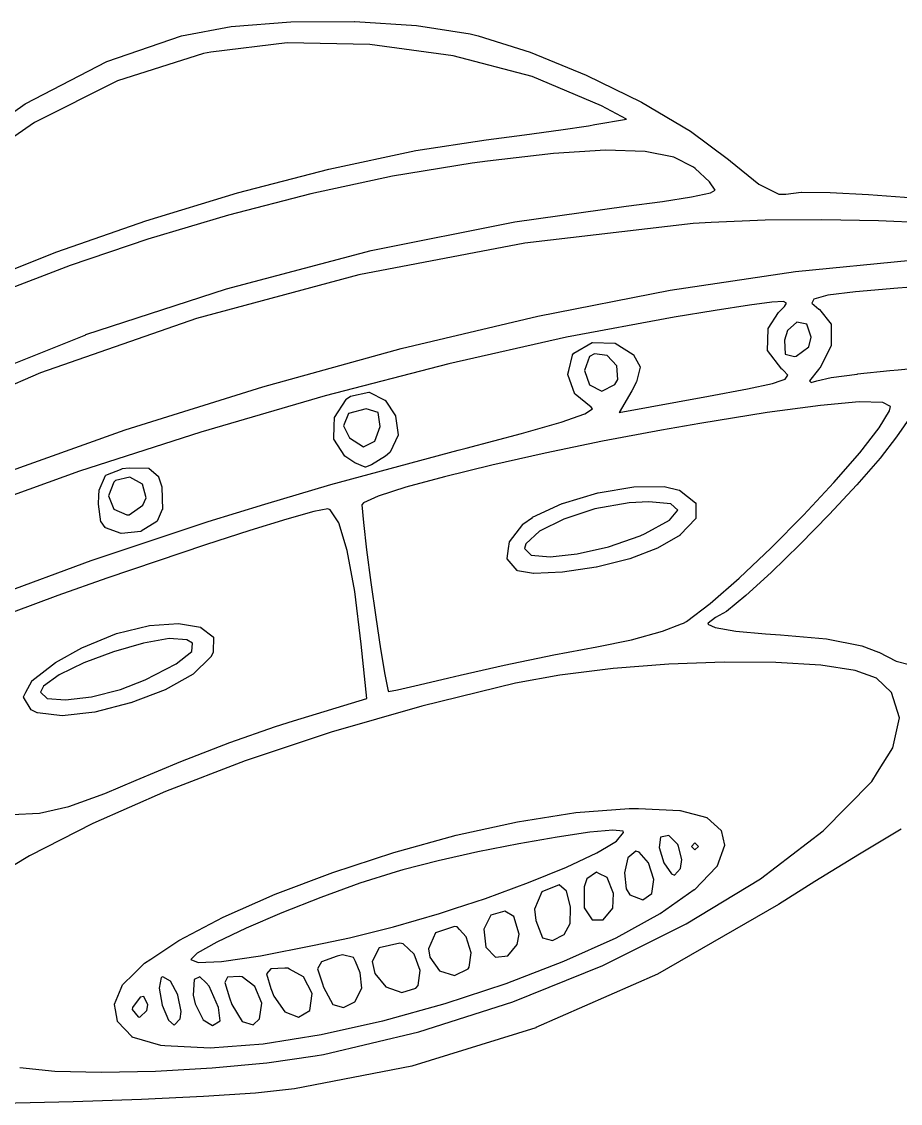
# Model space of a CAD drawing. Extents: x 112.9 to 160.3, y -137 to -94.4.
# Drawn here: x 119.75 to 128.67, y -117.36 to -106.39 of the extents above; entities that cross this region are included whole.
import ezdxf

# ---------------------------------------------------------------- set-up
doc = ezdxf.new("R2010")
doc.units = 0
doc.layers.add('BLACK', color=7, linetype='CONTINUOUS')

msp = doc.modelspace()

# ---------------------------------------------------------------- linework, layer by layer
at = {"layer": 'BLACK', "linetype": 'CONTINUOUS'}
for p, q in [((121.879, -106.44), (122.484, -106.392)), ((122.484, -106.392), (123.13, -106.389)), ((122.484, -106.392), (122.484, -106.393)), ((122.484, -106.393), (122.484, -106.392)), ((123.13, -106.389), (123.131, -106.389)), ((123.131, -106.389), (123.131, -106.389)), ((123.131, -106.389), (123.757, -106.429)), ((120.615, -106.793), (121.374, -106.532)), ((121.374, -106.532), (121.375, -106.532)), ((121.375, -106.532), (121.878, -106.44)), ((121.375, -106.532), (121.375, -106.532)), ((121.878, -106.44), (121.878, -106.44)), ((121.878, -106.44), (121.879, -106.44)), ((123.757, -106.429), (123.757, -106.429)), ((123.757, -106.429), (123.757, -106.429)), ((123.757, -106.429), (124.302, -106.514)), ((124.302, -106.514), (124.302, -106.514)), ((124.302, -106.514), (124.302, -106.514)), ((124.302, -106.514), (124.383, -106.533)), ((124.383, -106.533), (124.383, -106.533)), ((124.383, -106.533), (124.383, -106.533)), ((124.383, -106.533), (124.912, -106.698)), ((122.446, -106.605), (121.67, -106.697)), ((123.284, -106.621), (122.446, -106.605)), ((124.129, -106.737), (123.284, -106.621)), ((121.597, -106.713), (120.725, -106.988)), ((121.67, -106.697), (121.597, -106.713)), ((124.931, -106.946), (124.129, -106.737)), ((124.912, -106.698), (124.912, -106.698)), ((124.912, -106.698), (124.912, -106.698)), ((124.912, -106.698), (125.481, -106.931)), ((119.788, -107.222), (120.615, -106.793)), ((120.615, -106.793), (120.615, -106.793)), ((120.615, -106.793), (120.615, -106.793)), ((125.635, -107.242), (124.931, -106.946)), ((125.481, -106.931), (125.481, -106.931)), ((125.481, -106.931), (125.481, -106.931)), ((125.481, -106.931), (126.04, -107.206)), ((120.725, -106.988), (119.881, -107.411)), ((119.019, -107.77), (119.787, -107.222)), ((119.787, -107.222), (119.787, -107.222)), ((119.787, -107.222), (119.788, -107.222)), ((125.89, -107.377), (125.635, -107.242)), ((126.04, -107.206), (126.04, -107.207)), ((126.04, -107.207), (126.04, -107.207)), ((126.04, -107.207), (126.538, -107.5)), ((119.881, -107.411), (119.097, -107.959)), ((125.566, -107.434), (125.89, -107.377)), ((124.855, -107.537), (125.222, -107.487)), ((125.222, -107.487), (125.504, -107.445)), ((125.504, -107.445), (125.566, -107.434)), ((125.566, -107.434), (125.566, -107.434)), ((126.538, -107.5), (126.538, -107.5)), ((126.538, -107.5), (126.538, -107.5)), ((126.538, -107.5), (126.924, -107.786)), ((123.751, -107.697), (124.466, -107.587)), ((124.466, -107.587), (124.855, -107.537)), ((124.466, -107.587), (124.466, -107.587)), ((124.466, -107.587), (124.466, -107.587)), ((122.868, -107.884), (123.751, -107.697)), ((123.751, -107.697), (123.751, -107.697)), ((123.751, -107.697), (123.751, -107.697)), ((125.149, -107.725), (124.478, -107.803)), ((125.676, -107.693), (125.149, -107.725)), ((126.077, -107.705), (125.676, -107.693)), ((126.369, -107.763), (126.077, -107.705)), ((124.323, -107.824), (123.516, -107.958)), ((124.478, -107.803), (124.323, -107.824)), ((126.569, -107.866), (126.369, -107.763)), ((126.924, -107.786), (126.924, -107.787)), ((126.924, -107.787), (126.924, -107.787)), ((126.924, -107.787), (126.944, -107.804)), ((126.944, -107.804), (127.232, -108.036)), ((121.943, -108.125), (122.868, -107.884)), ((123.516, -107.958), (122.686, -108.136)), ((122.868, -107.884), (122.868, -107.884)), ((122.868, -107.884), (122.868, -107.884)), ((126.585, -107.878), (126.569, -107.866)), ((126.731, -108.014), (126.585, -107.878)), ((126.787, -108.1), (126.731, -108.014)), ((127.232, -108.036), (127.433, -108.139)), ((121.012, -108.409), (121.943, -108.125)), ((122.686, -108.136), (121.852, -108.351)), ((121.943, -108.125), (121.943, -108.125)), ((121.943, -108.125), (121.943, -108.125)), ((126.253, -108.215), (126.55, -108.167)), ((126.55, -108.167), (126.74, -108.125)), ((126.74, -108.125), (126.787, -108.1)), ((127.433, -108.139), (127.506, -108.138)), ((127.506, -108.138), (127.662, -108.119)), ((127.662, -108.119), (127.663, -108.119)), ((127.663, -108.119), (127.663, -108.119)), ((127.663, -108.119), (127.954, -108.121)), ((127.954, -108.121), (127.954, -108.122)), ((127.954, -108.122), (127.954, -108.121)), ((127.954, -108.121), (128.344, -108.141)), ((128.344, -108.141), (128.344, -108.141)), ((128.344, -108.141), (128.344, -108.141)), ((128.344, -108.141), (128.8, -108.176)), ((124.757, -108.419), (125.884, -108.261)), ((125.884, -108.261), (126.253, -108.215)), ((125.884, -108.261), (125.884, -108.261)), ((125.884, -108.261), (125.884, -108.261)), ((121.852, -108.351), (121.032, -108.595)), ((127.295, -108.402), (126.749, -108.425)), ((127.869, -108.398), (127.295, -108.402)), ((128.446, -108.409), (127.869, -108.398)), ((120.11, -108.724), (121.012, -108.409)), ((121.012, -108.409), (121.012, -108.409)), ((121.012, -108.409), (121.012, -108.409)), ((123.299, -108.712), (124.756, -108.419)), ((124.756, -108.419), (124.757, -108.419)), ((124.757, -108.419), (124.757, -108.419)), ((126.566, -108.437), (124.858, -108.635)), ((126.749, -108.425), (126.566, -108.437)), ((129.003, -108.434), (128.446, -108.409)), ((121.032, -108.595), (120.245, -108.861)), ((119.271, -109.058), (120.11, -108.724)), ((120.11, -108.724), (120.11, -108.724)), ((120.11, -108.724), (120.11, -108.724)), ((121.829, -109.099), (123.299, -108.712)), ((124.858, -108.635), (123.172, -108.958)), ((123.299, -108.712), (123.299, -108.712)), ((123.299, -108.712), (123.299, -108.712)), ((127.603, -108.923), (128.778, -108.81)), ((120.245, -108.861), (119.51, -109.142)), ((126.331, -109.114), (127.603, -108.923)), ((127.603, -108.923), (127.603, -108.923)), ((127.603, -108.923), (127.603, -108.923)), ((123.172, -108.958), (121.527, -109.399)), ((129.42, -109.033), (128.643, -109.092)), ((120.404, -109.564), (121.829, -109.099)), ((121.829, -109.099), (121.829, -109.099)), ((121.829, -109.099), (121.829, -109.099)), ((124.989, -109.377), (126.331, -109.114)), ((126.331, -109.114), (126.331, -109.114)), ((126.331, -109.114), (126.331, -109.114)), ((127.932, -109.164), (127.79, -109.203)), ((128.211, -109.129), (127.932, -109.164)), ((128.643, -109.092), (128.211, -109.129)), ((127.138, -109.264), (126.787, -109.319)), ((127.362, -109.234), (127.138, -109.264)), ((127.481, -109.228), (127.362, -109.234)), ((127.432, -109.34), (127.493, -109.278)), ((127.512, -109.243), (127.481, -109.228)), ((127.493, -109.278), (127.512, -109.243)), ((127.79, -109.203), (127.768, -109.246)), ((127.768, -109.246), (127.841, -109.304)), ((123.604, -109.706), (124.989, -109.377)), ((124.989, -109.377), (124.989, -109.377)), ((124.989, -109.377), (124.989, -109.377)), ((126.372, -109.386), (125.28, -109.59)), ((126.787, -109.319), (126.372, -109.386)), ((126.787, -109.319), (126.787, -109.319)), ((127.326, -109.5), (127.432, -109.34)), ((127.432, -109.34), (127.432, -109.34)), ((127.432, -109.34), (127.432, -109.34)), ((127.841, -109.304), (127.845, -109.306)), ((127.845, -109.306), (127.845, -109.307)), ((127.845, -109.307), (127.846, -109.308)), ((127.846, -109.308), (127.964, -109.458)), ((121.527, -109.399), (119.942, -109.952)), ((127.326, -109.501), (127.326, -109.5)), ((127.618, -109.436), (127.522, -109.523)), ((127.717, -109.456), (127.618, -109.436)), ((127.763, -109.59), (127.717, -109.456)), ((127.964, -109.458), (127.964, -109.459)), ((127.964, -109.459), (127.965, -109.461)), ((127.965, -109.461), (127.965, -109.676)), ((119.083, -110.092), (120.404, -109.565)), ((120.404, -109.565), (120.404, -109.564)), ((120.404, -109.565), (120.404, -109.565)), ((125.28, -109.59), (124.085, -109.861)), ((127.323, -109.62), (127.326, -109.502)), ((127.326, -109.502), (127.326, -109.501)), ((127.522, -109.523), (127.491, -109.62)), ((127.738, -109.687), (127.763, -109.59)), ((122.2, -110.092), (123.604, -109.706)), ((123.604, -109.706), (123.604, -109.706)), ((123.604, -109.706), (123.604, -109.706)), ((125.356, -109.752), (125.541, -109.645)), ((125.541, -109.645), (125.542, -109.645)), ((125.542, -109.645), (125.544, -109.644)), ((125.544, -109.644), (125.771, -109.65)), ((125.771, -109.65), (125.772, -109.65)), ((125.772, -109.65), (125.773, -109.651)), ((125.773, -109.651), (125.958, -109.765)), ((127.32, -109.723), (127.323, -109.62)), ((127.323, -109.62), (127.323, -109.62)), ((127.491, -109.62), (127.498, -109.762)), ((127.611, -109.783), (127.738, -109.687)), ((127.965, -109.679), (127.849, -109.903)), ((127.965, -109.676), (127.965, -109.677)), ((127.965, -109.677), (127.965, -109.679)), ((125.303, -109.928), (125.341, -109.772)), ((125.341, -109.772), (125.342, -109.771)), ((125.342, -109.77), (125.355, -109.753)), ((125.342, -109.771), (125.342, -109.77)), ((125.355, -109.753), (125.356, -109.753)), ((125.356, -109.753), (125.356, -109.752)), ((125.514, -109.787), (125.462, -109.929)), ((125.563, -109.757), (125.514, -109.787)), ((125.692, -109.775), (125.563, -109.757)), ((125.792, -109.879), (125.692, -109.775)), ((125.958, -109.765), (125.959, -109.766)), ((125.959, -109.766), (125.96, -109.767)), ((125.96, -109.767), (126.026, -109.891)), ((127.32, -109.725), (127.32, -109.723)), ((127.321, -109.726), (127.32, -109.725)), ((127.466, -109.913), (127.321, -109.726)), ((127.498, -109.762), (127.595, -109.786)), ((127.595, -109.786), (127.611, -109.783)), ((124.085, -109.861), (122.833, -110.186)), ((125.295, -109.964), (125.303, -109.928)), ((125.462, -109.929), (125.514, -110.072)), ((125.802, -110.019), (125.792, -109.879)), ((126.026, -109.895), (125.992, -110.041)), ((126.026, -109.891), (126.026, -109.893)), ((126.026, -109.893), (126.026, -109.895)), ((127.467, -109.914), (127.466, -109.913)), ((127.483, -109.926), (127.467, -109.914)), ((127.467, -109.914), (127.467, -109.914)), ((127.526, -109.974), (127.483, -109.926)), ((127.836, -109.919), (127.745, -110.033)), ((127.848, -109.904), (127.836, -109.919)), ((127.849, -109.904), (127.848, -109.904)), ((127.849, -109.903), (127.849, -109.904)), ((128.231, -109.963), (128.561, -109.928)), ((128.561, -109.928), (128.644, -109.921)), ((128.561, -109.928), (128.561, -109.928)), ((128.561, -109.928), (128.561, -109.928)), ((128.644, -109.921), (128.98, -109.889)), ((119.942, -109.952), (118.436, -110.608)), ((125.295, -109.966), (125.295, -109.964)), ((125.295, -109.967), (125.295, -109.966)), ((125.366, -110.166), (125.295, -109.967)), ((125.771, -110.069), (125.802, -110.019)), ((125.991, -110.042), (125.942, -110.135)), ((125.992, -110.041), (125.991, -110.042)), ((125.991, -110.042), (125.991, -110.042)), ((127.37, -110.059), (127.457, -110.028)), ((127.457, -110.028), (127.499, -110.014)), ((127.457, -110.028), (127.457, -110.028)), ((127.499, -110.014), (127.526, -109.974)), ((127.745, -110.033), (127.762, -110.049)), ((127.762, -110.049), (127.82, -110.031)), ((127.82, -110.031), (127.966, -110)), ((127.82, -110.031), (127.82, -110.031)), ((127.82, -110.031), (127.82, -110.031)), ((127.966, -110), (127.966, -110)), ((127.966, -110), (127.967, -110)), ((127.967, -110), (128.23, -109.964)), ((128.23, -109.964), (128.231, -109.964)), ((128.231, -109.964), (128.231, -109.963)), ((120.804, -110.531), (122.2, -110.092)), ((122.2, -110.092), (122.2, -110.092)), ((122.2, -110.092), (122.2, -110.092)), ((123.089, -110.188), (123.274, -110.146)), ((123.274, -110.146), (123.276, -110.147)), ((123.276, -110.147), (123.278, -110.147)), ((123.278, -110.147), (123.437, -110.229)), ((125.514, -110.072), (125.64, -110.136)), ((125.64, -110.136), (125.771, -110.069)), ((125.942, -110.135), (125.816, -110.354)), ((125.942, -110.135), (125.942, -110.135)), ((125.942, -110.135), (125.942, -110.135)), ((126.721, -110.189), (127.118, -110.115)), ((127.118, -110.115), (127.37, -110.059)), ((128.956, -110.126), (128.629, -110.601)), ((122.833, -110.186), (121.569, -110.554)), ((122.928, -110.405), (123.045, -110.22)), ((123.045, -110.22), (123.046, -110.22)), ((123.046, -110.219), (123.088, -110.189)), ((123.046, -110.22), (123.046, -110.219)), ((123.088, -110.189), (123.089, -110.188)), ((123.089, -110.188), (123.089, -110.188)), ((123.437, -110.229), (123.438, -110.23)), ((123.438, -110.23), (123.439, -110.23)), ((123.439, -110.23), (123.545, -110.389)), ((125.367, -110.168), (125.366, -110.166)), ((125.367, -110.169), (125.367, -110.168)), ((125.531, -110.301), (125.367, -110.169)), ((125.816, -110.354), (126.721, -110.189)), ((128.251, -110.247), (127.858, -110.281)), ((128.49, -110.252), (128.251, -110.247)), ((128.567, -110.294), (128.49, -110.252)), ((123.07, -110.365), (123.019, -110.488)), ((123.249, -110.316), (123.07, -110.365)), ((123.369, -110.352), (123.249, -110.316)), ((123.388, -110.494), (123.369, -110.352)), ((125.225, -110.453), (125.465, -110.368)), ((125.465, -110.368), (125.545, -110.316)), ((125.545, -110.316), (125.531, -110.301)), ((127.317, -110.353), (126.634, -110.464)), ((127.858, -110.281), (127.317, -110.353)), ((128.452, -110.509), (128.557, -110.335)), ((128.557, -110.335), (128.567, -110.294)), ((122.92, -110.622), (122.924, -110.488)), ((122.924, -110.488), (122.927, -110.408)), ((122.927, -110.407), (122.928, -110.405)), ((122.927, -110.408), (122.927, -110.407)), ((123.019, -110.488), (123.079, -110.61)), ((123.545, -110.389), (123.545, -110.39)), ((123.545, -110.39), (123.546, -110.391)), ((123.546, -110.391), (123.572, -110.58)), ((124.825, -110.568), (125.225, -110.453)), ((126.634, -110.464), (126.245, -110.533)), ((119.442, -111.014), (120.804, -110.531)), ((121.569, -110.554), (120.34, -110.949)), ((120.804, -110.531), (120.804, -110.531)), ((120.804, -110.531), (120.804, -110.531)), ((123.335, -110.644), (123.388, -110.494)), ((123.571, -110.583), (123.49, -110.757)), ((123.572, -110.58), (123.571, -110.582)), ((123.571, -110.582), (123.571, -110.583)), ((124.263, -110.714), (124.825, -110.568)), ((126.245, -110.533), (125.645, -110.646)), ((128.255, -110.761), (128.452, -110.509)), ((122.92, -110.623), (122.92, -110.622)), ((122.921, -110.625), (122.92, -110.623)), ((123.031, -110.795), (122.921, -110.625)), ((123.079, -110.61), (123.22, -110.703)), ((123.22, -110.703), (123.335, -110.644)), ((125.645, -110.646), (125.063, -110.767)), ((128.629, -110.601), (128.462, -110.816)), ((128.629, -110.601), (128.629, -110.601)), ((128.629, -110.601), (128.629, -110.601)), ((122.89, -111.083), (124.182, -110.735)), ((123.032, -110.796), (123.031, -110.795)), ((123.032, -110.797), (123.032, -110.796)), ((123.133, -110.863), (123.032, -110.797)), ((123.445, -110.797), (123.303, -110.886)), ((123.489, -110.758), (123.445, -110.797)), ((123.445, -110.797), (123.445, -110.797)), ((123.445, -110.797), (123.445, -110.797)), ((123.49, -110.757), (123.489, -110.758)), ((123.49, -110.757), (123.49, -110.757)), ((124.182, -110.735), (124.263, -110.714)), ((124.182, -110.735), (124.182, -110.735)), ((124.182, -110.735), (124.182, -110.735)), ((125.063, -110.767), (124.521, -110.889)), ((127.991, -111.065), (128.255, -110.761)), ((128.462, -110.816), (128.225, -111.087)), ((128.462, -110.816), (128.462, -110.816)), ((128.462, -110.816), (128.462, -110.816)), ((120.605, -110.99), (120.772, -110.924)), ((120.772, -110.924), (120.773, -110.923)), ((120.772, -110.924), (120.772, -110.924)), ((120.773, -110.923), (120.843, -110.914)), ((120.843, -110.914), (120.844, -110.914)), ((120.844, -110.914), (120.844, -110.914)), ((120.844, -110.914), (121.041, -110.917)), ((121.041, -110.917), (121.042, -110.918)), ((121.042, -110.918), (121.044, -110.918)), ((121.044, -110.918), (121.14, -111.003)), ((123.134, -110.863), (123.133, -110.863)), ((123.237, -110.908), (123.134, -110.863)), ((123.134, -110.863), (123.134, -110.863)), ((123.239, -110.908), (123.237, -110.908)), ((123.24, -110.908), (123.239, -110.908)), ((123.302, -110.886), (123.24, -110.908)), ((123.303, -110.886), (123.302, -110.886)), ((123.302, -110.886), (123.302, -110.886)), ((124.521, -110.889), (124.043, -111.006)), ((120.34, -110.949), (119.191, -111.361)), ((120.539, -111.14), (120.603, -110.993)), ((120.603, -110.993), (120.604, -110.991)), ((120.603, -110.993), (120.603, -110.993)), ((120.604, -110.991), (120.605, -110.99)), ((120.605, -110.99), (120.605, -110.99)), ((120.851, -111.01), (120.706, -111.042)), ((120.978, -111.08), (120.851, -111.01)), ((121.14, -111.003), (121.14, -111.004)), ((121.14, -111.004), (121.141, -111.005)), ((121.141, -111.005), (121.176, -111.109)), ((124.043, -111.006), (123.651, -111.112)), ((120.536, -111.2), (120.539, -111.142)), ((120.539, -111.141), (120.539, -111.14)), ((120.539, -111.142), (120.539, -111.141)), ((120.686, -111.059), (120.633, -111.2)), ((120.706, -111.042), (120.686, -111.059)), ((121.016, -111.219), (120.978, -111.08)), ((121.176, -111.109), (121.176, -111.11)), ((121.176, -111.11), (121.176, -111.111)), ((121.176, -111.111), (121.18, -111.336)), ((122.219, -111.285), (122.89, -111.083)), ((122.89, -111.083), (122.89, -111.083)), ((122.89, -111.083), (122.89, -111.083)), ((123.651, -111.112), (123.369, -111.202)), ((125.6, -111.169), (125.963, -111.109)), ((125.963, -111.109), (126.271, -111.105)), ((125.963, -111.109), (125.963, -111.109)), ((125.963, -111.109), (125.963, -111.109)), ((126.271, -111.105), (126.272, -111.105)), ((126.271, -111.105), (126.271, -111.105)), ((126.272, -111.105), (126.424, -111.141)), ((126.424, -111.141), (126.425, -111.142)), ((126.425, -111.142), (126.426, -111.142)), ((126.426, -111.142), (126.59, -111.269)), ((127.683, -111.396), (127.991, -111.065)), ((128.225, -111.087), (127.945, -111.388)), ((128.225, -111.087), (128.225, -111.087)), ((128.225, -111.087), (128.225, -111.087)), ((120.531, -111.281), (120.536, -111.2)), ((120.633, -111.2), (120.688, -111.335)), ((120.983, -111.295), (121.016, -111.219)), ((123.369, -111.202), (123.221, -111.27)), ((125.238, -111.275), (125.599, -111.17)), ((125.599, -111.17), (125.6, -111.17)), ((125.6, -111.17), (125.6, -111.169)), ((120.532, -111.282), (120.531, -111.281)), ((120.557, -111.461), (120.531, -111.282)), ((120.531, -111.282), (120.532, -111.282)), ((120.688, -111.335), (120.819, -111.393)), ((120.844, -111.391), (120.983, -111.295)), ((121.179, -111.338), (121.126, -111.457)), ((121.18, -111.336), (121.179, -111.337)), ((121.179, -111.337), (121.179, -111.338)), ((121.646, -111.458), (122.219, -111.285)), ((122.717, -111.359), (122.443, -111.435)), ((122.858, -111.332), (122.717, -111.359)), ((122.884, -111.34), (122.858, -111.332)), ((122.97, -111.471), (122.884, -111.34)), ((123.221, -111.27), (123.204, -111.291)), ((123.204, -111.291), (123.219, -111.47)), ((124.935, -111.416), (125.237, -111.275)), ((125.237, -111.275), (125.238, -111.275)), ((125.238, -111.275), (125.238, -111.275)), ((125.569, -111.332), (125.252, -111.434)), ((125.915, -111.27), (125.569, -111.332)), ((126.115, -111.258), (125.915, -111.27)), ((126.34, -111.279), (126.115, -111.258)), ((126.326, -111.447), (126.408, -111.344)), ((126.408, -111.344), (126.34, -111.279)), ((126.59, -111.269), (126.59, -111.27)), ((126.59, -111.27), (126.59, -111.27)), ((126.59, -111.27), (126.591, -111.271)), ((126.591, -111.271), (126.592, -111.273)), ((126.592, -111.273), (126.592, -111.273)), ((126.592, -111.273), (126.592, -111.273)), ((126.592, -111.273), (126.593, -111.425)), ((120.458, -111.855), (121.645, -111.458)), ((120.558, -111.462), (120.557, -111.461)), ((120.558, -111.463), (120.558, -111.462)), ((120.601, -111.52), (120.558, -111.463)), ((120.819, -111.393), (120.844, -111.391)), ((121.124, -111.459), (120.965, -111.558)), ((121.125, -111.458), (121.124, -111.459)), ((121.126, -111.457), (121.125, -111.458)), ((121.645, -111.458), (121.645, -111.458)), ((121.645, -111.458), (121.646, -111.458)), ((122.443, -111.435), (122.068, -111.55)), ((123.054, -111.753), (122.97, -111.471)), ((123.219, -111.47), (123.251, -111.747)), ((124.838, -111.487), (124.934, -111.417)), ((124.934, -111.417), (124.935, -111.416)), ((124.935, -111.416), (124.935, -111.416)), ((125.252, -111.434), (125.005, -111.557)), ((126.079, -111.582), (126.326, -111.447)), ((126.591, -111.429), (126.433, -111.596)), ((126.592, -111.427), (126.591, -111.429)), ((126.593, -111.425), (126.592, -111.427)), ((127.355, -111.727), (127.683, -111.396)), ((127.945, -111.388), (127.646, -111.693)), ((127.945, -111.388), (127.945, -111.388)), ((127.945, -111.388), (127.945, -111.388)), ((120.602, -111.521), (120.601, -111.52)), ((120.603, -111.522), (120.602, -111.521)), ((120.763, -111.58), (120.603, -111.522)), ((120.765, -111.579), (120.763, -111.58)), ((120.766, -111.58), (120.765, -111.579)), ((120.963, -111.559), (120.766, -111.58)), ((120.964, -111.558), (120.963, -111.559)), ((120.965, -111.558), (120.964, -111.558)), ((122.068, -111.55), (121.619, -111.695)), ((124.703, -111.664), (124.837, -111.488)), ((124.837, -111.488), (124.838, -111.487)), ((124.837, -111.488), (124.837, -111.488)), ((125.005, -111.557), (124.868, -111.684)), ((126.027, -111.604), (126.079, -111.582)), ((124.692, -111.734), (124.702, -111.666)), ((124.702, -111.665), (124.703, -111.664)), ((124.702, -111.666), (124.702, -111.665)), ((124.868, -111.684), (124.853, -111.734)), ((125.706, -111.715), (126.027, -111.604)), ((126.432, -111.597), (126.205, -111.731)), ((126.433, -111.596), (126.432, -111.596)), ((126.432, -111.596), (126.432, -111.597)), ((127.646, -111.693), (127.356, -111.975)), ((127.646, -111.693), (127.646, -111.693)), ((127.646, -111.693), (127.646, -111.693)), ((121.619, -111.695), (121.126, -111.86)), ((123.132, -112.168), (123.054, -111.753)), ((123.251, -111.747), (123.295, -112.079)), ((124.678, -111.835), (124.692, -111.734)), ((124.853, -111.734), (124.923, -111.8)), ((124.923, -111.8), (125.114, -111.818)), ((125.114, -111.818), (125.389, -111.788)), ((125.389, -111.788), (125.706, -111.715)), ((126.204, -111.731), (125.924, -111.837)), ((126.205, -111.731), (126.204, -111.731)), ((126.204, -111.731), (126.204, -111.731)), ((127.033, -112.034), (127.355, -111.727)), ((119.337, -112.269), (120.458, -111.855)), ((120.458, -111.855), (120.458, -111.855)), ((120.458, -111.855), (120.458, -111.855)), ((121.126, -111.86), (120.617, -112.035)), ((124.678, -111.836), (124.678, -111.835)), ((124.678, -111.835), (124.678, -111.835)), ((124.679, -111.837), (124.678, -111.836)), ((124.679, -111.839), (124.679, -111.837)), ((124.78, -111.956), (124.679, -111.839)), ((124.679, -111.839), (124.679, -111.839)), ((124.679, -111.839), (124.679, -111.839)), ((125.923, -111.838), (125.583, -111.921)), ((125.924, -111.837), (125.923, -111.837)), ((125.923, -111.837), (125.923, -111.838)), ((124.782, -111.957), (124.78, -111.956)), ((124.783, -111.958), (124.782, -111.957)), ((124.947, -111.987), (124.783, -111.958)), ((124.948, -111.986), (124.947, -111.987)), ((124.949, -111.987), (124.948, -111.986)), ((125.239, -111.974), (124.949, -111.987)), ((125.582, -111.922), (125.239, -111.974)), ((125.239, -111.974), (125.239, -111.974)), ((125.239, -111.974), (125.239, -111.974)), ((125.583, -111.921), (125.582, -111.922)), ((125.583, -111.921), (125.583, -111.921)), ((127.355, -111.975), (127.099, -112.21)), ((127.356, -111.975), (127.355, -111.975)), ((127.355, -111.975), (127.355, -111.975)), ((120.617, -112.035), (120.121, -112.211)), ((123.295, -112.079), (123.344, -112.428)), ((126.738, -112.291), (127.033, -112.034)), ((120.121, -112.211), (119.667, -112.378)), ((123.198, -112.703), (123.132, -112.168)), ((127.099, -112.21), (126.903, -112.371)), ((127.099, -112.21), (127.099, -112.21)), ((127.099, -112.21), (127.099, -112.21)), ((126.497, -112.472), (126.738, -112.291)), ((123.344, -112.428), (123.393, -112.752)), ((126.791, -112.432), (126.716, -112.49)), ((126.792, -112.432), (126.791, -112.432)), ((126.902, -112.371), (126.792, -112.432)), ((126.903, -112.371), (126.902, -112.371)), ((126.902, -112.371), (126.902, -112.371)), ((120.714, -112.596), (121.049, -112.514)), ((121.049, -112.514), (121.05, -112.514)), ((121.05, -112.514), (121.343, -112.494)), ((121.05, -112.514), (121.05, -112.514)), ((121.343, -112.494), (121.344, -112.494)), ((121.344, -112.494), (121.345, -112.494)), ((121.345, -112.494), (121.568, -112.532)), ((121.568, -112.532), (121.569, -112.532)), ((121.569, -112.532), (121.57, -112.533)), ((121.57, -112.533), (121.695, -112.628)), ((125.941, -112.658), (126.253, -112.572)), ((126.253, -112.572), (126.448, -112.497)), ((126.448, -112.497), (126.467, -112.489)), ((126.448, -112.497), (126.448, -112.497)), ((126.467, -112.489), (126.497, -112.472)), ((126.716, -112.49), (126.715, -112.499)), ((126.715, -112.499), (126.79, -112.534)), ((126.79, -112.534), (126.998, -112.57)), ((126.998, -112.57), (127.3, -112.599)), ((120.362, -112.74), (120.713, -112.596)), ((120.713, -112.596), (120.713, -112.596)), ((120.713, -112.596), (120.714, -112.596)), ((121.25, -112.647), (120.987, -112.693)), ((121.427, -112.659), (121.25, -112.647)), ((121.485, -112.694), (121.427, -112.659)), ((121.695, -112.628), (121.695, -112.628)), ((121.695, -112.628), (121.695, -112.628)), ((121.695, -112.628), (121.696, -112.63)), ((121.696, -112.63), (121.697, -112.631)), ((121.697, -112.631), (121.696, -112.632)), ((121.696, -112.632), (121.697, -112.632)), ((121.697, -112.632), (121.696, -112.782)), ((125.587, -112.732), (125.941, -112.658)), ((127.3, -112.599), (127.451, -112.608)), ((127.451, -112.608), (127.451, -112.608)), ((127.451, -112.608), (127.451, -112.608)), ((127.451, -112.608), (127.919, -112.649)), ((127.919, -112.649), (127.919, -112.65)), ((127.919, -112.65), (127.919, -112.65)), ((127.919, -112.65), (128.275, -112.719)), ((120.097, -112.888), (120.362, -112.74)), ((120.362, -112.74), (120.362, -112.74)), ((120.362, -112.74), (120.362, -112.74)), ((120.684, -112.78), (120.383, -112.893)), ((120.987, -112.693), (120.684, -112.78)), ((121.321, -112.902), (121.479, -112.779)), ((121.479, -112.779), (121.485, -112.694)), ((121.695, -112.785), (121.67, -112.834)), ((121.696, -112.782), (121.695, -112.783)), ((121.695, -112.783), (121.695, -112.785)), ((123.255, -113.254), (123.198, -112.703)), ((123.393, -112.752), (123.436, -113.01)), ((125.152, -112.813), (125.587, -112.732)), ((128.275, -112.719), (128.276, -112.719)), ((128.276, -112.719), (128.276, -112.719)), ((128.276, -112.719), (128.447, -112.785)), ((128.447, -112.785), (128.448, -112.785)), ((128.448, -112.785), (128.448, -112.785)), ((128.448, -112.785), (128.624, -112.876)), ((119.855, -113.076), (120.097, -112.888)), ((120.097, -112.888), (120.097, -112.888)), ((120.097, -112.888), (120.097, -112.888)), ((120.383, -112.893), (120.132, -113.015)), ((121.669, -112.835), (121.494, -113.007)), ((121.67, -112.834), (121.669, -112.835)), ((121.669, -112.835), (121.669, -112.835)), ((124.648, -112.917), (125.152, -112.813)), ((125.152, -112.813), (125.152, -112.813)), ((125.152, -112.813), (125.152, -112.813)), ((126.881, -112.886), (126.319, -112.906)), ((127.405, -112.89), (126.881, -112.886)), ((127.859, -112.918), (127.405, -112.89)), ((128.624, -112.876), (128.757, -112.911)), ((121.004, -113.066), (121.321, -112.902)), ((121.493, -113.007), (121.208, -113.166)), ((121.494, -113.007), (121.493, -113.007)), ((121.494, -113.007), (121.494, -113.007)), ((123.436, -113.01), (123.467, -113.163)), ((124.2, -113.018), (124.648, -112.917)), ((124.648, -112.917), (124.648, -112.917)), ((124.648, -112.917), (124.648, -112.917)), ((125.752, -112.95), (125.212, -113.017)), ((126.319, -112.906), (125.752, -112.95)), ((128.21, -112.97), (127.859, -112.918)), ((128.425, -113.047), (128.21, -112.97)), ((119.795, -113.189), (119.854, -113.077)), ((119.854, -113.077), (119.855, -113.076)), ((119.854, -113.077), (119.854, -113.077)), ((120.132, -113.015), (119.973, -113.13)), ((120.755, -113.162), (121.004, -113.066)), ((123.566, -113.166), (123.785, -113.117)), ((123.785, -113.117), (124.085, -113.046)), ((124.764, -113.099), (123.812, -113.331)), ((124.085, -113.046), (124.2, -113.018)), ((124.2, -113.018), (124.2, -113.019)), ((124.2, -113.019), (124.2, -113.018)), ((125.212, -113.017), (124.764, -113.099)), ((128.579, -113.195), (128.425, -113.047)), ((119.77, -113.236), (119.795, -113.189)), ((119.795, -113.189), (119.795, -113.189)), ((119.973, -113.13), (119.943, -113.19)), ((119.943, -113.19), (120.011, -113.253)), ((120.461, -113.236), (120.755, -113.162)), ((121.207, -113.167), (120.859, -113.299)), ((121.208, -113.166), (121.207, -113.166)), ((121.207, -113.166), (121.207, -113.167)), ((123.467, -113.163), (123.475, -113.184)), ((123.475, -113.184), (123.566, -113.166)), ((128.659, -113.451), (128.579, -113.195)), ((119.769, -113.238), (119.77, -113.237)), ((119.77, -113.239), (119.769, -113.238)), ((119.769, -113.24), (119.77, -113.239)), ((119.77, -113.241), (119.769, -113.24)), ((119.77, -113.237), (119.77, -113.236)), ((119.848, -113.368), (119.77, -113.241)), ((119.77, -113.241), (119.77, -113.241)), ((120.011, -113.253), (120.198, -113.268)), ((120.198, -113.268), (120.461, -113.236)), ((120.858, -113.3), (120.495, -113.392)), ((120.859, -113.299), (120.858, -113.299)), ((120.858, -113.299), (120.858, -113.3)), ((122.509, -113.481), (123.255, -113.254)), ((123.812, -113.331), (122.893, -113.596)), ((119.849, -113.369), (119.848, -113.368)), ((119.85, -113.37), (119.849, -113.369)), ((119.91, -113.399), (119.85, -113.37)), ((119.911, -113.399), (119.91, -113.399)), ((119.912, -113.4), (119.911, -113.399)), ((120.162, -113.43), (119.912, -113.4)), ((120.163, -113.43), (120.162, -113.43)), ((120.494, -113.392), (120.163, -113.43)), ((120.163, -113.43), (120.163, -113.43)), ((120.495, -113.392), (120.494, -113.392)), ((120.494, -113.392), (120.494, -113.392)), ((121.865, -113.702), (122.329, -113.539)), ((122.329, -113.539), (122.509, -113.481)), ((122.329, -113.539), (122.329, -113.539)), ((122.329, -113.539), (122.329, -113.539)), ((122.509, -113.481), (122.509, -113.481)), ((122.509, -113.481), (122.509, -113.481)), ((128.592, -113.756), (128.659, -113.451)), ((122.893, -113.596), (122.021, -113.887)), ((121.366, -113.893), (121.865, -113.702)), ((121.865, -113.702), (121.865, -113.702)), ((121.865, -113.702), (121.865, -113.702)), ((128.437, -114.002), (128.592, -113.756)), ((122.021, -113.887), (121.211, -114.198)), ((120.913, -114.082), (121.366, -113.893)), ((121.366, -113.893), (121.366, -113.893)), ((121.366, -113.893), (121.366, -113.893)), ((120.596, -114.217), (120.913, -114.082)), ((120.913, -114.082), (120.913, -114.082)), ((120.913, -114.082), (120.913, -114.082)), ((127.883, -114.597), (128.375, -114.099)), ((128.375, -114.099), (128.378, -114.096)), ((128.378, -114.096), (128.437, -114.002)), ((120.231, -114.35), (120.596, -114.217)), ((121.211, -114.198), (120.476, -114.521)), ((119.654, -114.431), (119.934, -114.418)), ((119.934, -114.418), (120.231, -114.35)), ((124.783, -114.505), (125.376, -114.412)), ((125.376, -114.412), (125.916, -114.371)), ((125.376, -114.412), (125.376, -114.412)), ((125.376, -114.412), (125.376, -114.412)), ((125.916, -114.371), (126.011, -114.37)), ((125.916, -114.371), (125.916, -114.371)), ((125.916, -114.371), (125.916, -114.371)), ((126.011, -114.37), (126.012, -114.37)), ((126.012, -114.37), (126.012, -114.37)), ((126.012, -114.37), (126.431, -114.392)), ((126.431, -114.392), (126.431, -114.392)), ((126.431, -114.392), (126.432, -114.392)), ((126.432, -114.392), (126.704, -114.463)), ((120.476, -114.521), (119.831, -114.85)), ((124.16, -114.642), (124.783, -114.505)), ((124.783, -114.505), (124.783, -114.505)), ((124.783, -114.505), (124.783, -114.505)), ((126.704, -114.463), (126.705, -114.464)), ((126.705, -114.464), (126.706, -114.464)), ((126.706, -114.464), (126.85, -114.592)), ((123.527, -114.816), (124.16, -114.642)), ((124.16, -114.642), (124.16, -114.642)), ((124.16, -114.642), (124.16, -114.642)), ((125.516, -114.611), (125.185, -114.66)), ((125.751, -114.589), (125.516, -114.611)), ((125.854, -114.6), (125.751, -114.589)), ((125.789, -114.701), (125.86, -114.615)), ((125.86, -114.615), (125.854, -114.6)), ((126.317, -114.645), (126.235, -114.66)), ((126.409, -114.734), (126.317, -114.645)), ((126.85, -114.592), (126.85, -114.593)), ((126.85, -114.593), (126.851, -114.595)), ((126.851, -114.595), (126.884, -114.743)), ((127.247, -115.082), (127.883, -114.597)), ((128.676, -114.58), (128.252, -114.834)), ((124.795, -114.728), (124.381, -114.811)), ((125.185, -114.66), (124.795, -114.728)), ((125.587, -114.821), (125.685, -114.763)), ((125.685, -114.763), (125.789, -114.701)), ((126.235, -114.66), (126.22, -114.767)), ((126.22, -114.767), (126.268, -114.922)), ((126.415, -114.757), (126.409, -114.734)), ((126.451, -114.888), (126.415, -114.757)), ((126.583, -114.72), (126.548, -114.756)), ((126.548, -114.756), (126.583, -114.791)), ((126.618, -114.756), (126.583, -114.72)), ((126.583, -114.791), (126.618, -114.756)), ((126.884, -114.746), (126.804, -114.961)), ((126.884, -114.743), (126.884, -114.744)), ((126.884, -114.744), (126.884, -114.746)), ((119.831, -114.85), (119.289, -115.177)), ((122.908, -115.018), (123.527, -114.816)), ((123.527, -114.816), (123.527, -114.816)), ((123.527, -114.816), (123.527, -114.816)), ((124.381, -114.811), (123.978, -114.9)), ((125.28, -114.965), (125.587, -114.821)), ((125.903, -114.87), (125.867, -115.024)), ((125.982, -114.803), (125.903, -114.87)), ((126.016, -114.812), (125.982, -114.803)), ((126.111, -114.921), (126.016, -114.812)), ((128.252, -114.834), (127.801, -115.112)), ((123.978, -114.9), (123.62, -114.992)), ((124.896, -115.122), (125.28, -114.965)), ((126.165, -115.089), (126.111, -114.921)), ((126.268, -114.922), (126.346, -115.034)), ((126.376, -115.046), (126.437, -114.979)), ((126.437, -114.979), (126.451, -114.888)), ((126.803, -114.962), (126.578, -115.195)), ((126.804, -114.961), (126.803, -114.961)), ((126.803, -114.961), (126.803, -114.962)), ((122.324, -115.239), (122.908, -115.018)), ((122.908, -115.018), (122.908, -115.018)), ((122.908, -115.018), (122.908, -115.018)), ((123.551, -115.012), (123.184, -115.129)), ((123.62, -114.992), (123.551, -115.012)), ((125.488, -115.083), (125.46, -115.164)), ((125.585, -115.017), (125.488, -115.083)), ((125.608, -115.028), (125.585, -115.017)), ((125.692, -115.069), (125.608, -115.028)), ((125.757, -115.233), (125.692, -115.069)), ((125.867, -115.024), (125.887, -115.185)), ((126.146, -115.233), (126.165, -115.089)), ((126.346, -115.034), (126.376, -115.046)), ((126.493, -115.541), (127.247, -115.082)), ((123.184, -115.129), (122.787, -115.272)), ((124.458, -115.282), (124.896, -115.122)), ((125.205, -115.144), (125.029, -115.214)), ((125.28, -115.209), (125.205, -115.144)), ((125.46, -115.164), (125.46, -115.379)), ((125.887, -115.185), (125.923, -115.245)), ((126.577, -115.196), (126.229, -115.439)), ((126.578, -115.195), (126.577, -115.195)), ((126.577, -115.195), (126.577, -115.196)), ((127.801, -115.112), (127.432, -115.344)), ((121.796, -115.472), (122.324, -115.239)), ((122.324, -115.239), (122.324, -115.239)), ((122.324, -115.239), (122.324, -115.239)), ((122.787, -115.272), (122.392, -115.428)), ((124.144, -115.385), (124.458, -115.282)), ((125.029, -115.214), (124.957, -115.391)), ((125.321, -115.366), (125.28, -115.209)), ((125.75, -115.38), (125.757, -115.233)), ((125.923, -115.245), (126.056, -115.296)), ((126.056, -115.296), (126.146, -115.233)), ((123.992, -115.435), (124.144, -115.385)), ((124.656, -115.412), (124.514, -115.451)), ((124.746, -115.465), (124.656, -115.412)), ((124.957, -115.391), (124.969, -115.507)), ((125.316, -115.538), (125.32, -115.38)), ((125.32, -115.38), (125.321, -115.366)), ((125.46, -115.379), (125.54, -115.498)), ((125.651, -115.5), (125.75, -115.38)), ((127.432, -115.344), (126.202, -116.049)), ((127.432, -115.344), (127.432, -115.344)), ((127.432, -115.344), (127.432, -115.344)), ((121.348, -115.708), (121.796, -115.472)), ((121.796, -115.472), (121.796, -115.472)), ((121.796, -115.472), (121.796, -115.472)), ((122.392, -115.428), (122.03, -115.584)), ((123.524, -115.571), (123.992, -115.435)), ((124.514, -115.451), (124.441, -115.595)), ((124.8, -115.645), (124.746, -115.465)), ((124.969, -115.507), (125.037, -115.682)), ((125.54, -115.498), (125.651, -115.5)), ((126.228, -115.439), (125.779, -115.684)), ((126.229, -115.439), (126.228, -115.439)), ((126.228, -115.439), (126.228, -115.439)), ((122.03, -115.584), (121.733, -115.725)), ((123.079, -115.681), (123.524, -115.571)), ((123.951, -115.63), (123.88, -115.793)), ((124.143, -115.566), (123.951, -115.63)), ((124.17, -115.572), (124.143, -115.566)), ((124.194, -115.597), (124.17, -115.572)), ((124.263, -115.671), (124.194, -115.597)), ((124.441, -115.595), (124.462, -115.776)), ((125.257, -115.649), (125.316, -115.538)), ((125.648, -115.962), (126.493, -115.541)), ((121.062, -115.898), (121.347, -115.708)), ((121.347, -115.708), (121.348, -115.708)), ((121.348, -115.708), (121.348, -115.708)), ((121.733, -115.725), (121.534, -115.837)), ((122.719, -115.758), (123.079, -115.681)), ((123.589, -115.736), (123.38, -115.785)), ((123.624, -115.742), (123.589, -115.736)), ((123.68, -115.796), (123.624, -115.742)), ((124.314, -115.835), (124.263, -115.671)), ((124.684, -115.864), (124.781, -115.75)), ((124.781, -115.75), (124.8, -115.645)), ((125.037, -115.682), (125.137, -115.709)), ((125.137, -115.709), (125.257, -115.649)), ((125.779, -115.684), (125.251, -115.923)), ((125.779, -115.684), (125.779, -115.684)), ((125.779, -115.684), (125.779, -115.684)), ((121.534, -115.837), (121.469, -115.901)), ((121.78, -115.921), (122.174, -115.863)), ((122.174, -115.863), (122.719, -115.758)), ((123.009, -115.855), (122.955, -115.869)), ((123.12, -115.881), (123.009, -115.855)), ((123.38, -115.785), (123.31, -115.922)), ((123.733, -115.846), (123.68, -115.796)), ((123.795, -116.014), (123.733, -115.846)), ((123.88, -115.793), (123.892, -115.879)), ((124.293, -115.981), (124.314, -115.835)), ((124.462, -115.776), (124.56, -115.879)), ((124.56, -115.879), (124.684, -115.864)), ((120.894, -116.043), (120.999, -115.94)), ((120.999, -115.94), (121, -115.94)), ((121, -115.939), (121.062, -115.898)), ((121, -115.94), (121, -115.939)), ((121.062, -115.898), (121.062, -115.898)), ((121.469, -115.901), (121.542, -115.933)), ((121.542, -115.933), (121.78, -115.921)), ((122.795, -115.925), (122.755, -115.995)), ((122.955, -115.869), (122.795, -115.925)), ((123.138, -115.923), (123.12, -115.881)), ((123.187, -116.037), (123.138, -115.923)), ((123.31, -115.922), (123.336, -116.045)), ((123.892, -115.879), (123.991, -116.018)), ((125.25, -115.923), (124.666, -116.149)), ((124.735, -116.331), (125.648, -115.962)), ((125.251, -115.923), (125.25, -115.923)), ((125.25, -115.923), (125.25, -115.923)), ((120.775, -116.158), (120.894, -116.043)), ((120.894, -116.043), (120.894, -116.043)), ((121.185, -116.076), (121.169, -116.085)), ((121.262, -116.122), (121.185, -116.076)), ((121.561, -116.078), (121.501, -116.106)), ((121.623, -116.139), (121.561, -116.078)), ((121.842, -116.082), (121.814, -116.136)), ((121.959, -116.073), (121.842, -116.082)), ((121.991, -116.077), (121.959, -116.073)), ((122.117, -116.176), (121.991, -116.077)), ((122.279, -115.996), (122.238, -116.047)), ((122.238, -116.047), (122.281, -116.195)), ((122.424, -115.988), (122.279, -115.996)), ((122.453, -115.99), (122.424, -115.988)), ((122.469, -115.999), (122.453, -115.99)), ((122.612, -116.079), (122.469, -115.999)), ((122.699, -116.246), (122.612, -116.079)), ((122.755, -115.995), (122.803, -116.15)), ((123.204, -116.191), (123.187, -116.037)), ((123.336, -116.045), (123.448, -116.18)), ((123.775, -116.165), (123.795, -116.014)), ((123.991, -116.018), (124.144, -116.064)), ((124.144, -116.064), (124.281, -115.998)), ((124.281, -115.998), (124.293, -115.981)), ((126.202, -116.049), (124.969, -116.593)), ((126.202, -116.049), (126.202, -116.049)), ((126.202, -116.049), (126.202, -116.049)), ((120.694, -116.356), (120.761, -116.192)), ((120.761, -116.192), (120.774, -116.16)), ((120.774, -116.159), (120.775, -116.158)), ((120.774, -116.16), (120.774, -116.159)), ((121.169, -116.085), (121.148, -116.194)), ((121.336, -116.259), (121.262, -116.122)), ((121.501, -116.106), (121.494, -116.262)), ((121.654, -116.171), (121.623, -116.139)), ((121.623, -116.139), (121.623, -116.139)), ((121.623, -116.139), (121.623, -116.139)), ((121.623, -116.139), (121.623, -116.139)), ((121.748, -116.387), (121.654, -116.171)), ((121.814, -116.136), (121.861, -116.29)), ((122.188, -116.344), (122.117, -116.176)), ((122.803, -116.15), (122.815, -116.181)), ((122.815, -116.181), (122.908, -116.358)), ((123.134, -116.33), (123.204, -116.191)), ((123.448, -116.18), (123.611, -116.236)), ((123.611, -116.236), (123.752, -116.193)), ((123.752, -116.193), (123.775, -116.165)), ((124.665, -116.149), (124.046, -116.353)), ((124.666, -116.149), (124.665, -116.149)), ((124.665, -116.149), (124.665, -116.149)), ((120.955, -116.284), (120.876, -116.39)), ((120.993, -116.277), (120.955, -116.284)), ((121.032, -116.36), (120.993, -116.277)), ((121.148, -116.194), (121.179, -116.366)), ((121.337, -116.264), (121.336, -116.259)), ((121.37, -116.428), (121.337, -116.264)), ((121.337, -116.264), (121.337, -116.264)), ((121.494, -116.262), (121.513, -116.353)), ((121.861, -116.29), (121.886, -116.357)), ((122.281, -116.195), (122.31, -116.272)), ((122.31, -116.272), (122.421, -116.434)), ((122.675, -116.418), (122.699, -116.246)), ((120.694, -116.358), (120.694, -116.356)), ((120.694, -116.359), (120.694, -116.358)), ((120.703, -116.413), (120.694, -116.359)), ((120.876, -116.39), (120.873, -116.41)), ((120.873, -116.41), (120.935, -116.484)), ((121.022, -116.42), (121.032, -116.36)), ((121.179, -116.366), (121.242, -116.517)), ((121.513, -116.353), (121.593, -116.514)), ((121.765, -116.525), (121.748, -116.387)), ((121.886, -116.357), (121.991, -116.531)), ((122.167, -116.504), (122.188, -116.344)), ((122.908, -116.358), (123.016, -116.388)), ((123.016, -116.388), (123.134, -116.33)), ((124.046, -116.353), (123.414, -116.528)), ((123.782, -116.636), (124.735, -116.331)), ((124.046, -116.353), (124.046, -116.353)), ((124.046, -116.353), (124.046, -116.353)), ((120.723, -116.527), (120.703, -116.413)), ((120.935, -116.484), (120.951, -116.486)), ((120.951, -116.486), (121.022, -116.42)), ((121.242, -116.517), (121.3, -116.569)), ((121.3, -116.569), (121.359, -116.504)), ((121.359, -116.504), (121.37, -116.428)), ((121.593, -116.514), (121.687, -116.57)), ((122.101, -116.564), (122.167, -116.504)), ((122.421, -116.434), (122.561, -116.488)), ((122.561, -116.488), (122.675, -116.418)), ((120.724, -116.528), (120.723, -116.527)), ((120.724, -116.529), (120.724, -116.528)), ((120.872, -116.687), (120.724, -116.529)), ((121.687, -116.57), (121.765, -116.525)), ((121.991, -116.531), (122.101, -116.564)), ((123.414, -116.528), (122.792, -116.666)), ((123.414, -116.528), (123.414, -116.528)), ((123.414, -116.528), (123.414, -116.528)), ((124.968, -116.594), (123.712, -116.984)), ((124.969, -116.593), (124.968, -116.593)), ((124.968, -116.593), (124.968, -116.594)), ((120.873, -116.687), (120.872, -116.687)), ((120.874, -116.688), (120.873, -116.687)), ((121.163, -116.773), (120.874, -116.688)), ((122.792, -116.666), (122.202, -116.759)), ((122.792, -116.666), (122.792, -116.666)), ((122.792, -116.666), (122.792, -116.666)), ((122.814, -116.864), (123.782, -116.636)), ((121.164, -116.773), (121.163, -116.773)), ((121.163, -116.773), (121.163, -116.773)), ((121.205, -116.779), (121.164, -116.773)), ((121.206, -116.779), (121.205, -116.779)), ((121.665, -116.8), (121.206, -116.779)), ((121.206, -116.779), (121.206, -116.779)), ((121.666, -116.799), (121.665, -116.8)), ((122.202, -116.759), (121.666, -116.8)), ((121.666, -116.8), (121.666, -116.799)), ((122.202, -116.759), (122.202, -116.759)), ((122.202, -116.759), (122.202, -116.759)), ((121.684, -117.001), (122.24, -116.949)), ((122.24, -116.949), (122.73, -116.879)), ((122.73, -116.879), (122.814, -116.864)), ((119.735, -116.996), (120.088, -117.033)), ((120.088, -117.033), (120.561, -117.045)), ((120.561, -117.045), (121.109, -117.033)), ((121.109, -117.033), (121.684, -117.001)), ((123.711, -116.985), (122.52, -117.215)), ((123.712, -116.984), (123.711, -116.985)), ((123.712, -116.984), (123.712, -116.984)), ((122.126, -117.257), (121.598, -117.293)), ((122.52, -117.215), (122.126, -117.257)), ((122.126, -117.257), (122.126, -117.257)), ((122.126, -117.257), (122.126, -117.257)), ((122.52, -117.215), (122.52, -117.215)), ((122.52, -117.215), (122.52, -117.215)), ((120.275, -117.346), (119.549, -117.361)), ((120.969, -117.323), (120.275, -117.346)), ((120.275, -117.346), (120.275, -117.346)), ((120.275, -117.346), (120.275, -117.346)), ((121.598, -117.293), (120.969, -117.323)), ((120.969, -117.323), (120.969, -117.323)), ((120.969, -117.323), (120.969, -117.323)), ((121.598, -117.293), (121.598, -117.293)), ((121.598, -117.293), (121.598, -117.293))]:
    msp.add_line(p, q, dxfattribs=at)

doc.saveas('drawing.dxf')
